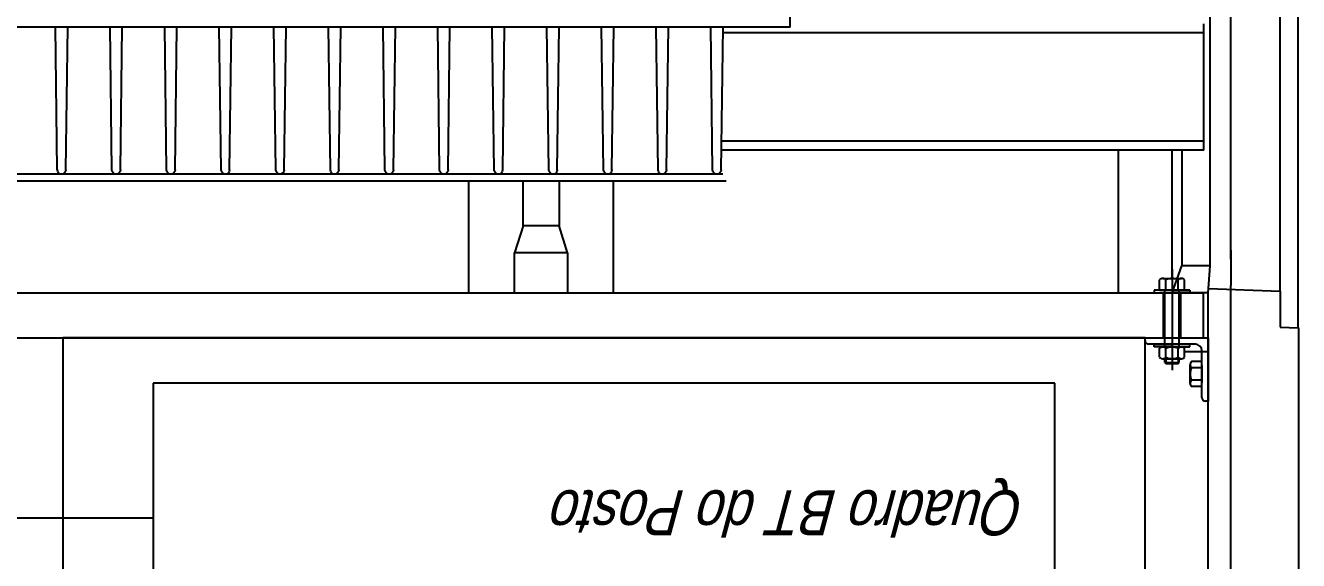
# Model space of a CAD drawing. Header units: millimetres. Extents: x -35961 to -35580, y 154458 to 154764.
# Drawn here: x -35905.108 to -35903.696, y 154633.548 to 154634.141 of the extents above; entities that cross this region are included whole.
import ezdxf

# ---------------------------------------------------------------- set-up
doc = ezdxf.new("R2010")
doc.units = ezdxf.units.MM
doc.header["$MEASUREMENT"] = 0
doc.layers.get('0').update_dxf_attribs({"color": 253})
for name, color, linetype in [('AM_0', 7, 'ByBlock'), ('CONTORNO', 7, 'ByBlock'), ('COTAS', 7, 'ByBlock'), ('EJES', 7, 'ByBlock'), ('OLCULTA', 7, 'ByBlock'), ('QGBT', 130, 'Continuous'), ('TABIQUE', 7, 'ByBlock'), ('TEXTO', 7, 'ByBlock'), ('UPN-140', 7, 'ByBlock')]:
    doc.layers.add(name, color=color, linetype=linetype)
doc.styles.get("Standard").update_dxf_attribs({"font": 'ARIALN.TTF'})

msp = doc.modelspace()

# ---------------------------------------------------------------- linework, layer by layer
for p, q in [((-35903.771, 154633.8818, 0), (-35903.771, 154635.0493, 0)), ((-35903.771, 154633.8818, 0), (-35903.771, 154635.0416, 0)), ((-35903.771, 154633.8918, 0), (-35903.771, 154633.8525, 0)), ((-35905.066, 154633.7945, 0), (-35905.066, 154633.3945, 0)), ((-35903.866, 154633.7945, 0), (-35905.066, 154633.7945, 0)), ((-35903.866, 154633.3945, 0), (-35903.866, 154633.7945, 0))]:
    msp.add_line(p, q)
at = {"color": 1}
for p, q in [((-35904.966, 154633.7445, 0), (-35904.966, 154633.4445, 0)), ((-35903.966, 154633.7445, 0), (-35904.966, 154633.7445, 0)), ((-35903.966, 154633.4445, 0), (-35903.966, 154633.7445, 0))]:
    msp.add_line(p, q, dxfattribs=at)
at = {"layer": 'AM_0', "color": 7}
for p, q in [((-35904.2595, 154634.1391, 0), (-35904.2595, 154634.7985, 0)), ((-35904.2595, 154634.1391, 0), (-35905.6322, 154634.1391, 0)), ((-35905.0723, 154633.9809, 0), (-35905.0744, 154634.1391, 0)), ((-35905.0628, 154633.9809, 0), (-35905.0607, 154634.1391, 0)), ((-35905.0117, 154633.9809, 0), (-35905.0138, 154634.1391, 0)), ((-35905.0023, 154633.9809, 0), (-35905.0002, 154634.1391, 0)), ((-35904.9511, 154633.9809, 0), (-35904.9532, 154634.1391, 0)), ((-35904.9417, 154633.9809, 0), (-35904.9396, 154634.1391, 0)), ((-35904.8906, 154633.9809, 0), (-35904.8927, 154634.1391, 0)), ((-35904.8812, 154633.9809, 0), (-35904.879, 154634.1391, 0)), ((-35904.83, 154633.9809, 0), (-35904.8321, 154634.1391, 0)), ((-35904.8206, 154633.9809, 0), (-35904.8185, 154634.1391, 0)), ((-35904.7694, 154633.9809, 0), (-35904.7716, 154634.1391, 0)), ((-35904.76, 154633.9809, 0), (-35904.7579, 154634.1391, 0)), ((-35904.7089, 154633.9809, 0), (-35904.711, 154634.1391, 0)), ((-35904.6995, 154633.9809, 0), (-35904.6974, 154634.1391, 0)), ((-35904.6483, 154633.9809, 0), (-35904.6504, 154634.1391, 0)), ((-35904.6389, 154633.9809, 0), (-35904.6368, 154634.1391, 0)), ((-35904.5878, 154633.9809, 0), (-35904.5899, 154634.1391, 0)), ((-35904.5783, 154633.9809, 0), (-35904.5762, 154634.1391, 0)), ((-35904.5272, 154633.9809, 0), (-35904.5293, 154634.1391, 0)), ((-35904.5178, 154633.9809, 0), (-35904.5157, 154634.1391, 0)), ((-35904.4666, 154633.9809, 0), (-35904.4687, 154634.1391, 0)), ((-35904.4572, 154633.9809, 0), (-35904.4551, 154634.1391, 0)), ((-35904.4061, 154633.9809, 0), (-35904.4082, 154634.1391, 0)), ((-35904.3967, 154633.9809, 0), (-35904.3946, 154634.1391, 0)), ((-35904.3455, 154633.9809, 0), (-35904.3476, 154634.1391, 0)), ((-35904.3361, 154633.9809, 0), (-35904.334, 154634.1391, 0)), ((-35904.5286, 154633.9762, 0), (-35905.3765, 154633.9762, 0)), ((-35904.3341, 154633.9762, 0), (-35904.5286, 154633.9762, 0)), ((-35904.3305, 154633.9682, 0), (-35905.3765, 154633.9682, 0))]:
    msp.add_line(p, q, dxfattribs=at)
at = {"layer": 'AM_0', "color": 7, "extrusion": (0, 0, -1)}
for centre in [(35905.0675, 154633.9809, 0), (35905.007, 154633.9809, 0), (35904.9464, 154633.9809, 0), (35904.8859, 154633.9809, 0), (35904.8253, 154633.9809, 0), (35904.7647, 154633.9809, 0), (35904.7042, 154633.9809, 0), (35904.6436, 154633.9809, 0), (35904.5831, 154633.9809, 0), (35904.5225, 154633.9809, 0), (35904.5225, 154633.9809, 0), (35904.4619, 154633.9809, 0), (35904.4014, 154633.9809, 0), (35904.3408, 154633.9809, 0)]:
    msp.add_arc(centre, 0.00471, 180, 0, dxfattribs=at)
at = {"layer": 'CONTORNO'}
for p, q in [((-35903.696, 154633.8058, 0), (-35903.696, 154635.0945, 0)), ((-35903.7939, 154633.8745, 0), (-35903.7939, 154635.0645, 0)), ((-35903.8958, 154634.0028, 0), (-35903.8958, 154633.8438, 0)), ((-35903.8358, 154633.8598, 0), (-35903.8358, 154634.0028, 0)), ((-35903.8249, 154633.8738, 0), (-35903.8249, 154634.0028, 0)), ((-35904.6158, 154633.8438, 0), (-35904.6158, 154633.9682, 0)), ((-35904.5558, 154633.9188, 0), (-35904.5558, 154633.9682, 0)), ((-35904.5158, 154633.9682, 0), (-35904.5158, 154633.9188, 0)), ((-35904.4558, 154633.9682, 0), (-35904.4558, 154633.8438, 0)), ((-35904.5558, 154633.9188, 0), (-35904.5652, 154633.8888, 0)), ((-35904.5158, 154633.9188, 0), (-35904.5558, 154633.9188, 0)), ((-35904.5064, 154633.8888, 0), (-35904.5158, 154633.9188, 0)), ((-35904.5652, 154633.8438, 0), (-35904.5652, 154633.8888, 0)), ((-35904.5064, 154633.8888, 0), (-35904.5652, 154633.8888, 0)), ((-35904.5064, 154633.8888, 0), (-35904.5064, 154633.8438, 0)), ((-35903.836, 154633.8445, 0), (-35903.8251, 154633.8745, 0)), ((-35903.7939, 154633.8745, 0), (-35903.8251, 154633.8745, 0)), ((-35903.796, 154633.8445, 0), (-35903.7939, 154633.8745, 0)), ((-35903.7957, 154633.8493, 0), (-35903.716, 154633.8465, 0)), ((-35903.771, 154631.7897, 0), (-35903.771, 154633.8525, 0)), ((-35903.796, 154633.8445, 0), (-35903.836, 154633.8445, 0)), ((-35903.796, 154630.4945, 0), (-35903.796, 154633.8445, 0)), ((-35903.716, 154633.8465, 0), (-35903.716, 154633.8065, 0)), ((-35903.716, 154633.8065, 0), (-35903.696, 154633.8058, 0)), ((-35903.6958, 154633.8058, 0), (-35903.696, 154630.4945, 0)), ((-35903.8221, 154633.7796, 0), (-35903.796, 154633.7796, 0))]:
    msp.add_line(p, q, dxfattribs=at)
at = {"layer": 'CONTORNO', "elevation": 0}
msp.add_lwpolyline([(-35903.8958, 154634.0028), (-35903.8958, 154633.8438)], dxfattribs=at)
at = {"layer": 'COTAS'}
for p, q in [((-35903.8498, 154633.8475, 0), (-35903.8498, 154633.859, 0)), ((-35903.8464, 154633.8605, 0), (-35903.8256, 154633.8605, 0)), ((-35903.8429, 154633.8475, 0), (-35903.8429, 154633.859, 0)), ((-35903.8291, 154633.8475, 0), (-35903.8291, 154633.859, 0)), ((-35903.8221, 154633.8475, 0), (-35903.8221, 154633.859, 0)), ((-35903.8498, 154633.8475, 0), (-35903.8221, 154633.8475, 0)), ((-35903.866, 154633.7915, 0), (-35903.866, 154633.7945, 0)), ((-35903.866, 154633.7945, 0), (-35903.796, 154633.7945, 0)), ((-35903.796, 154633.7945, 0), (-35903.796, 154633.7245, 0)), ((-35903.81, 154633.7875, 0), (-35903.862, 154633.7875, 0)), ((-35903.8498, 154633.7845, 0), (-35903.8221, 154633.7845, 0)), ((-35903.8498, 154633.7845, 0), (-35903.8221, 154633.7845, 0)), ((-35903.8498, 154633.773, 0), (-35903.8498, 154633.783, 0)), ((-35903.8464, 154633.7845, 0), (-35903.8256, 154633.7845, 0)), ((-35903.8429, 154633.773, 0), (-35903.8429, 154633.783, 0)), ((-35903.8291, 154633.773, 0), (-35903.8291, 154633.783, 0)), ((-35903.8221, 154633.773, 0), (-35903.8221, 154633.783, 0)), ((-35903.803, 154633.7285, 0), (-35903.803, 154633.7805, 0)), ((-35903.8464, 154633.7715, 0), (-35903.8256, 154633.7715, 0)), ((-35903.844, 154633.7671, 0), (-35903.844, 154633.7715, 0)), ((-35903.844, 154633.7671, 0), (-35903.828, 154633.7671, 0)), ((-35903.844, 154633.7671, 0), (-35903.8429, 154633.766, 0)), ((-35903.8429, 154633.773, 0), (-35903.8429, 154633.766, 0)), ((-35903.8429, 154633.766, 0), (-35903.8291, 154633.766, 0)), ((-35903.8291, 154633.773, 0), (-35903.8291, 154633.766, 0)), ((-35903.8291, 154633.766, 0), (-35903.828, 154633.7671, 0)), ((-35903.828, 154633.7671, 0), (-35903.828, 154633.7715, 0)), ((-35903.816, 154633.7441, 0), (-35903.816, 154633.7648, 0)), ((-35903.803, 154633.7683, 0), (-35903.8145, 154633.7683, 0)), ((-35903.803, 154633.7406, 0), (-35903.803, 154633.7683, 0)), ((-35903.803, 154633.7641, 0), (-35903.803, 154633.7448, 0)), ((-35903.803, 154633.7614, 0), (-35903.8145, 154633.7614, 0)), ((-35903.803, 154633.7475, 0), (-35903.8145, 154633.7475, 0)), ((-35903.803, 154633.7406, 0), (-35903.8145, 154633.7406, 0)), ((-35903.796, 154633.7245, 0), (-35903.799, 154633.7245, 0))]:
    msp.add_line(p, q, dxfattribs=at)
for centre, radius, start, end in [((-35903.8464, 154633.8557, 0), 0.00475, 43.1542, 136.8458), ((-35903.836, 154633.8437, 0), 0.0167, 65.5563, 114.4437), ((-35903.8256, 154633.8557, 0), 0.00475, 43.1542, 136.8458), ((-35903.862, 154633.7915, 0), 0.004, 180, 270), ((-35903.8464, 154633.7797, 0), 0.00475, 43.1542, 136.8458), ((-35903.836, 154633.7677, 0), 0.0167, 65.5563, 114.4437), ((-35903.8256, 154633.7797, 0), 0.00475, 43.1542, 136.8458), ((-35903.81, 154633.7805, 0), 0.007, 0, 90), ((-35903.8464, 154633.7762, 0), 0.00475, 223.1542, 316.8458), ((-35903.836, 154633.7882, 0), 0.0167, 245.5563, 294.4437), ((-35903.8256, 154633.7762, 0), 0.00475, 223.1542, 316.8458), ((-35903.8113, 154633.7648, 0), 0.00475, 133.1542, 226.8458), ((-35903.7993, 154633.7545, 0), 0.0167, 155.5563, 204.4437), ((-35903.8113, 154633.7441, 0), 0.00475, 133.1542, 226.8458), ((-35903.799, 154633.7285, 0), 0.004, 180, 270)]:
    msp.add_arc(centre, radius, start, end, dxfattribs=at)
at = {"layer": 'EJES'}
for p, q in [((-35903.836, 154633.8709, 0), (-35903.836, 154633.7588, 0)), ((-35903.8163, 154633.8475, 0), (-35903.8557, 154633.8475, 0)), ((-35903.8498, 154633.8475, 0), (-35903.8557, 154633.8475, 0)), ((-35903.8557, 154633.8475, 0), (-35903.8557, 154633.8445, 0)), ((-35903.8557, 154633.8445, 0), (-35903.836, 154633.8445, 0)), ((-35903.8163, 154633.8445, 0), (-35903.836, 154633.8445, 0)), ((-35903.8221, 154633.8475, 0), (-35903.8163, 154633.8475, 0)), ((-35903.8163, 154633.8475, 0), (-35903.8163, 154633.8445, 0)), ((-35903.8557, 154633.7845, 0), (-35903.8557, 154633.7875, 0)), ((-35903.8557, 154633.7875, 0), (-35903.836, 154633.7875, 0)), ((-35903.8163, 154633.7845, 0), (-35903.8557, 154633.7845, 0)), ((-35903.8498, 154633.7845, 0), (-35903.8557, 154633.7845, 0)), ((-35903.8163, 154633.7875, 0), (-35903.836, 154633.7875, 0)), ((-35903.8221, 154633.7845, 0), (-35903.8163, 154633.7845, 0)), ((-35903.8163, 154633.7845, 0), (-35903.8163, 154633.7875, 0))]:
    msp.add_line(p, q, dxfattribs=at)
at = {"layer": 'OLCULTA'}
for p, q in [((-35903.8455, 154633.7945, 0), (-35903.8455, 154633.8445, 0)), ((-35903.8445, 154633.7945, 0), (-35903.8445, 154633.8445, 0)), ((-35903.844, 154633.7845, 0), (-35903.844, 154633.8475, 0)), ((-35903.828, 154633.7845, 0), (-35903.828, 154633.8475, 0)), ((-35903.8275, 154633.8445, 0), (-35903.8275, 154633.7945, 0)), ((-35903.8265, 154633.8445, 0), (-35903.8265, 154633.7945, 0))]:
    msp.add_line(p, q, dxfattribs=at)
at = {"layer": 'QGBT', "linetype": 'Continuous', "ltscale": 0.03}
msp.add_line((-35904.966, 154633.5945, 0), (-35906.4025, 154633.5945, 0), dxfattribs=at)
at = {"layer": 'TABIQUE'}
for p, q in [((-35903.716, 154633.8465, 0), (-35903.716, 154635.0513, 0)), ((-35906.091, 154633.8445, 0), (-35903.801, 154633.8445, 0)), ((-35903.801, 154633.7945, 0), (-35903.801, 154633.8445, 0)), ((-35906.091, 154633.7945, 0), (-35903.801, 154633.7945, 0))]:
    msp.add_line(p, q, dxfattribs=at)
at = {"layer": 'UPN-140'}
for p, q in [((-35903.8008, 154634.1327, 0), (-35904.3341, 154634.1327, 0)), ((-35903.8008, 154634.0028, 0), (-35903.8008, 154634.1428, 0)), ((-35903.8008, 154634.0128, 0), (-35904.3357, 154634.0128, 0)), ((-35903.8008, 154634.0028, 0), (-35904.3358, 154634.0028, 0))]:
    msp.add_line(p, q, dxfattribs=at)

# ---------------------------------------------------------------- texts
at = {"layer": 'TEXTO', "oblique": 15}
msp.add_text('Quadro BT do Posto', height=0.05, rotation=180, dxfattribs=at).set_placement((-35903.998, 154633.6256, 0))

doc.saveas('drawing.dxf')
